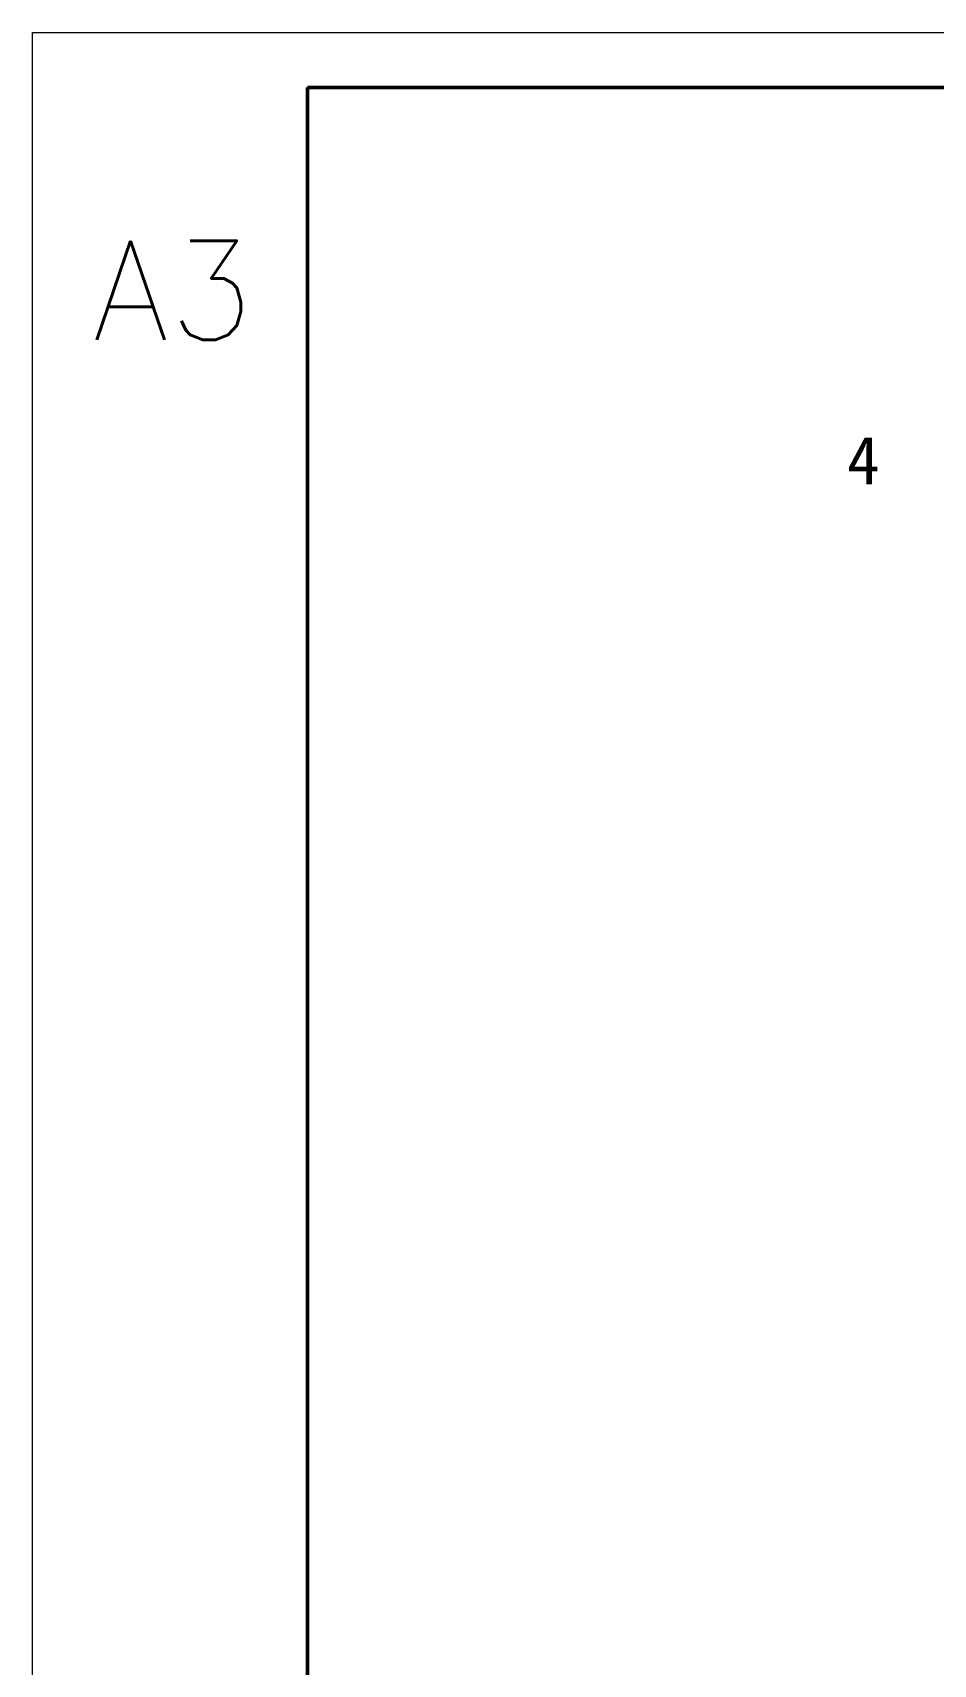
# Model space of a CAD drawing. Header units: millimetres. Extents: x 2517 to 77584, y 486 to 45347.
# Drawn here: x 3173.7 to 3206.5, y 1115.4 to 1174.8 of the extents above; entities that cross this region are included whole.
import ezdxf

# ---------------------------------------------------------------- set-up
doc = ezdxf.new("R2010")
doc.units = ezdxf.units.MM
for name, color, linetype, lineweight in [('实线', 7, 'Continuous', 25), ('引导线', 6, 'Continuous', 9), ('粗实线', 9, 'Continuous', 50)]:
    doc.layers.add(name, color=color, linetype=linetype, lineweight=lineweight)
doc.styles.add('st', font='txt.shx')
doc.styles.get("Standard").update_dxf_attribs({"font": 'simfang.ttf'})

msp = doc.modelspace()

# ---------------------------------------------------------------- linework, layer by layer
at = {"layer": '引导线'}
for p, q in [((3173.7328, 1174.7585), (3341.7328, 1174.7585)), ((3173.7328, 1055.9585), (3173.7328, 1174.7585))]:
    msp.add_line(p, q, dxfattribs=at)
at = {"layer": '粗实线'}
for p, q in [((3183.7328, 1057.9585), (3183.7328, 1172.7585)), ((3183.7328, 1172.7585), (3339.7328, 1172.7585))]:
    msp.add_line(p, q, dxfattribs=at)

# ---------------------------------------------------------------- texts
at = {"layer": '实线', "ltscale": 0.2, "insert": (3175.9095, 1167.1808), "char_height": 3.6, "width": 10, "attachment_point": 1, "style": 'st'}
msp.add_mtext('A3', dxfattribs=at)
at = {"layer": '实线', "insert": (3203.9503, 1159.1861), "char_height": 1.75, "width": 19.6855, "attachment_point": 5}
msp.add_mtext('4', dxfattribs=at)

doc.saveas('drawing.dxf')
